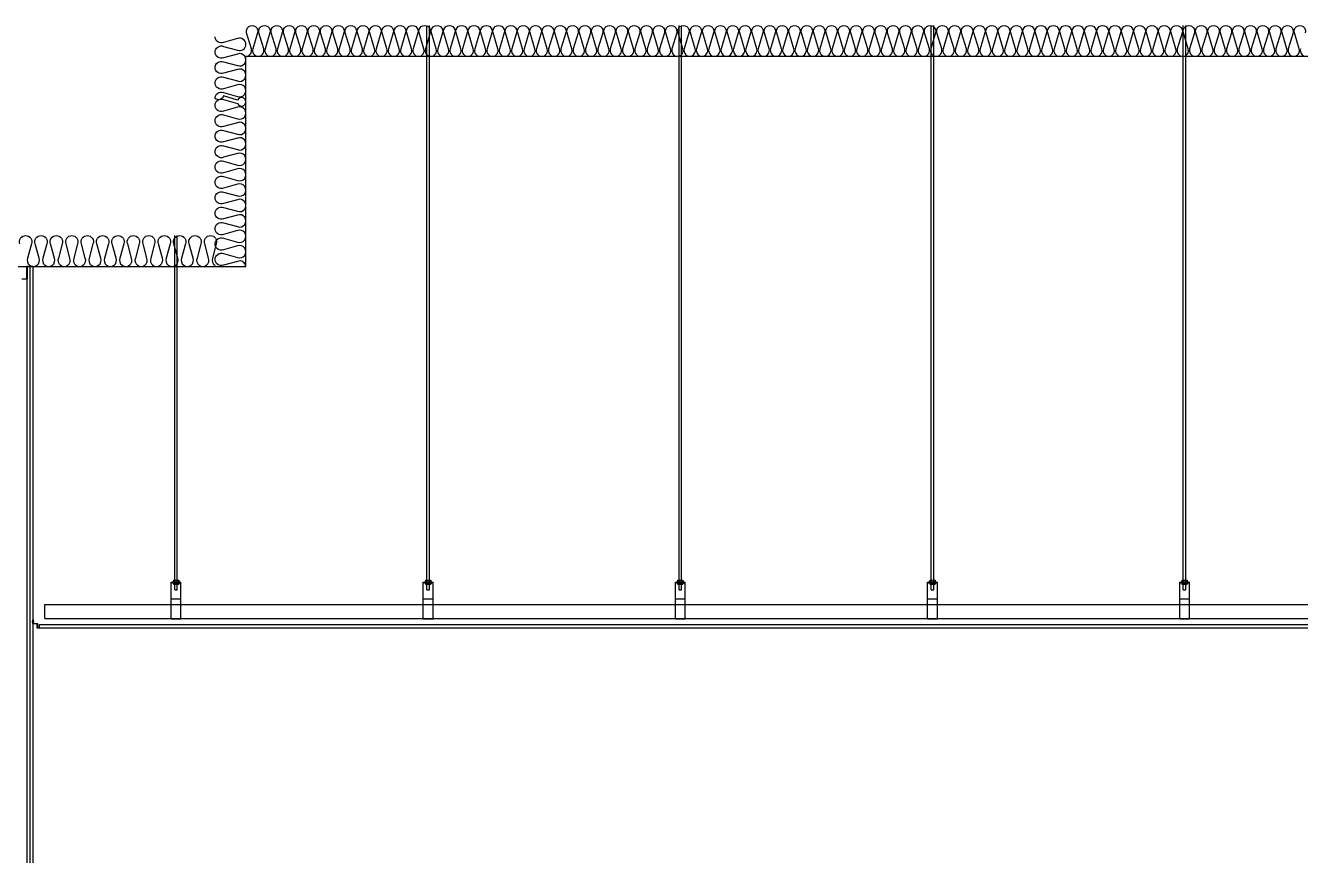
# Model space of a CAD drawing. Header units: millimetres. Extents: x 19868 to 801382, y -4805 to 85279.
# Drawn here: x 81311 to 85862, y 45066 to 48029 of the extents above; entities that cross this region are included whole.
import ezdxf

# ---------------------------------------------------------------- set-up
doc = ezdxf.new("R2010")
doc.units = ezdxf.units.MM
doc.header["$LTSCALE"] = 250
for name, color, linetype in [('8입면선', 8, 'Continuous'), ('A-CEIL', 8, 'Continuous'), ('A-CEIL_EL', 8, 'Continuous'), ('A-WALL-D', 7, 'Continuous'), ('GAGAM-DT', 7, 'Continuous'), ('ISL', 251, 'Continuous'), ('MO-S', 3, 'Continuous'), ('입면', 7, 'Continuous')]:
    doc.layers.add(name, color=color, linetype=linetype)

# ---------------------------------------------------------------- blocks, each defined once
blk = doc.blocks.new('A$C7fa20b73')
at = {"layer": '8입면선', "color": 8}
for p, q in [((10, 0), (9.4, 5790)), ((190, 0), (189.4, 5040))]:
    blk.add_line(p, q, dxfattribs=at)
at = {"layer": 'A-WALL-D'}
for p, q in [((-0.6, 5790), (0, 0)), ((19.4, 5790), (-0.6, 5790)), ((20, 0), (19.4, 5790)), ((180, 0), (179.4, 5040)), ((199.4, 5040), (179.4, 5040)), ((199.4, 5040), (200, 0)), ((200, 0), (0, 0))]:
    blk.add_line(p, q, dxfattribs=at)
at = {"layer": 'GAGAM-DT', "color": 8}
for p, q in [((97.1, 5034.2), (97.1, 5065.6)), ((102.1, 5060.1), (97.1, 5065.6)), ((102.1, 5034.2), (102.1, 5060.1)), ((104.6, 5034.2), (94.6, 5034.2)), ((94.6, 5034.2), (94.6, 5030.7)), ((103.1, 5029.2), (96.1, 5029.2)), ((97.1, 5034.2), (97.1, 5029.2)), ((102.1, 5034.2), (102.1, 5029.2)), ((104.6, 5034.2), (104.6, 5030.7)), ((95.2, 5.8), (95.2, 9.3)), ((105.1, 5.8), (95.2, 5.8)), ((103.6, 10.8), (96.7, 10.8)), ((97.6, 5.8), (97.6, 10.8)), ((97.6, 5.8), (97.6, -25.6)), ((102.6, 5.8), (102.6, 10.8)), ((102.6, 5.8), (102.6, -20.1)), ((105.1, 5.8), (105.1, 9.3)), ((97.6, -25.6), (102.6, -20.1))]:
    blk.add_line(p, q, dxfattribs=at)
for centre, start, end in [((96.1, 5030.7), 180, 270), ((103.1, 5030.7), 270, 0), ((96.7, 9.3), 90, 180), ((103.6, 9.3), 0, 90)]:
    blk.add_arc(centre, 1.51, start, end, dxfattribs=at)
at = {"layer": '입면', "color": 6}
for p, q in [((19.4, 4995), (19.4, 5040)), ((19.4, 5040), (84.8, 5040)), ((84.2, 5038.8), (20.6, 5038.8)), ((20.6, 5038.8), (20.6, 4996.2)), ((89.2, 5033), (84.2, 5038.8)), ((84.8, 5040), (89.8, 5034.2)), ((109.7, 5033), (89.2, 5033)), ((89.8, 5034.2), (109.1, 5034.2)), ((109.1, 5034.2), (114.1, 5040)), ((114.7, 5038.8), (109.7, 5033)), ((114.1, 5040), (179.4, 5040)), ((178.2, 5038.8), (114.7, 5038.8)), ((178.2, 4996.2), (178.2, 5038.8)), ((179.4, 5040), (179.4, 4995)), ((37.3, 4995), (19.4, 4995)), ((20.6, 4996.2), (37.3, 4996.2)), ((37.3, 4996.2), (37.3, 4995)), ((161.6, 4995), (161.6, 4996.2)), ((161.6, 4996.2), (178.2, 4996.2)), ((179.4, 4995), (161.6, 4995)), ((37.8, 45), (20, 45)), ((20, 45), (20, 0)), ((20, 0), (85.3, 0)), ((21.2, 1.2), (21.2, 43.8)), ((21.2, 43.8), (37.8, 43.8)), ((84.8, 1.2), (21.2, 1.2)), ((37.8, 43.8), (37.8, 45)), ((89.8, 7), (84.8, 1.2)), ((85.3, 0), (90.3, 5.8)), ((110.2, 7), (89.8, 7)), ((90.3, 5.8), (109.7, 5.8)), ((109.7, 5.8), (114.7, 0)), ((115.2, 1.2), (110.2, 7)), ((114.7, 0), (180, 0)), ((178.8, 1.2), (115.2, 1.2)), ((180, 45), (162.2, 45)), ((162.2, 45), (162.2, 43.8)), ((162.2, 43.8), (178.8, 43.8)), ((178.8, 43.8), (178.8, 1.2)), ((180, 0), (180, 45))]:
    blk.add_line(p, q, dxfattribs=at)

msp = doc.modelspace()

# ---------------------------------------------------------------- linework, layer by layer
at = {"layer": 'A-CEIL'}
for p, q in [((81360.9, 45890.9, 0), (90116.3, 45890.9, 0)), ((81360.9, 45878.9, 0), (90116.3, 45878.9, 0))]:
    msp.add_line(p, q, dxfattribs=at)
at = {"layer": 'A-CEIL_EL'}
for p, q in [((82744.2, 46014.7), (82744.2, 48028.9, 0)), ((82753.2, 46014.7), (82753.2, 48028.9, 0)), ((83644.2, 46014.7), (83644.2, 48028.9, 0)), ((83653.2, 46014.7), (83653.2, 48028.9, 0)), ((84544.2, 46014.7), (84544.2, 48028.9, 0)), ((84553.2, 46014.7), (84553.2, 48028.9, 0)), ((85444.2, 46014.7), (85444.2, 48028.9, 0)), ((85453.2, 46014.7), (85453.2, 48028.9, 0)), ((81844.2, 46014.7), (81844.2, 47278.9, 0)), ((81853.2, 46014.7), (81853.2, 47278.9, 0)), ((81831.2, 45910.7), (81831.2, 46041.9)), ((81831.2, 46041.9), (81866.2, 46041.9)), ((81831.2, 46040.7), (81866.2, 46040.7)), ((81835.2, 46043.4), (81862.2, 46043.4)), ((81835.2, 46043.4), (81835.2, 46041.9)), ((81835.2, 46040.7), (81835.2, 46039.2)), ((81835.2, 46039.2), (81862.2, 46039.2)), ((81839.2, 46048.4), (81858.2, 46048.4)), ((81839.2, 46048.4), (81839.2, 46043.4)), ((81839.2, 46039.2), (81839.2, 46034.2)), ((81839.2, 46034.2), (81858.2, 46034.2)), ((81844.2, 46014.7), (81844.2, 46034.2)), ((81853.2, 46014.7), (81853.2, 46034.2)), ((81858.2, 46048.4), (81858.2, 46043.4)), ((81858.2, 46039.2), (81858.2, 46034.2)), ((81862.2, 46043.4), (81862.2, 46041.9)), ((81862.2, 46040.7), (81862.2, 46039.2)), ((81866.2, 45910.7), (81866.2, 46041.9)), ((82731.2, 45910.7), (82731.2, 46041.9)), ((82731.2, 46041.9), (82766.2, 46041.9)), ((82731.2, 46040.7), (82766.2, 46040.7)), ((82735.2, 46043.4), (82762.2, 46043.4)), ((82735.2, 46043.4), (82735.2, 46041.9)), ((82735.2, 46040.7), (82735.2, 46039.2)), ((82735.2, 46039.2), (82762.2, 46039.2)), ((82739.2, 46048.4), (82758.2, 46048.4)), ((82739.2, 46048.4), (82739.2, 46043.4)), ((82739.2, 46039.2), (82739.2, 46034.2)), ((82739.2, 46034.2), (82758.2, 46034.2)), ((82744.2, 46014.7), (82744.2, 46034.2)), ((82753.2, 46014.7), (82753.2, 46034.2)), ((82758.2, 46048.4), (82758.2, 46043.4)), ((82758.2, 46039.2), (82758.2, 46034.2)), ((82762.2, 46043.4), (82762.2, 46041.9)), ((82762.2, 46040.7), (82762.2, 46039.2)), ((82766.2, 45910.7), (82766.2, 46041.9)), ((83631.2, 45910.7), (83631.2, 46041.9)), ((83631.2, 46041.9), (83666.2, 46041.9)), ((83631.2, 46040.7), (83666.2, 46040.7)), ((83635.2, 46043.4), (83662.2, 46043.4)), ((83635.2, 46043.4), (83635.2, 46041.9)), ((83635.2, 46040.7), (83635.2, 46039.2)), ((83635.2, 46039.2), (83662.2, 46039.2)), ((83639.2, 46048.4), (83658.2, 46048.4)), ((83639.2, 46048.4), (83639.2, 46043.4)), ((83639.2, 46039.2), (83639.2, 46034.2)), ((83639.2, 46034.2), (83658.2, 46034.2)), ((83644.2, 46014.7), (83644.2, 46034.2)), ((83653.2, 46014.7), (83653.2, 46034.2)), ((83658.2, 46048.4), (83658.2, 46043.4)), ((83658.2, 46039.2), (83658.2, 46034.2)), ((83662.2, 46043.4), (83662.2, 46041.9)), ((83662.2, 46040.7), (83662.2, 46039.2)), ((83666.2, 45910.7), (83666.2, 46041.9)), ((84531.2, 45910.7), (84531.2, 46041.9)), ((84531.2, 46041.9), (84566.2, 46041.9)), ((84531.2, 46040.7), (84566.2, 46040.7)), ((84535.2, 46043.4), (84562.2, 46043.4)), ((84535.2, 46043.4), (84535.2, 46041.9)), ((84535.2, 46040.7), (84535.2, 46039.2)), ((84535.2, 46039.2), (84562.2, 46039.2)), ((84539.2, 46048.4), (84558.2, 46048.4)), ((84539.2, 46048.4), (84539.2, 46043.4)), ((84539.2, 46039.2), (84539.2, 46034.2)), ((84539.2, 46034.2), (84558.2, 46034.2)), ((84544.2, 46014.7), (84544.2, 46034.2)), ((84553.2, 46014.7), (84553.2, 46034.2)), ((84558.2, 46048.4), (84558.2, 46043.4)), ((84558.2, 46039.2), (84558.2, 46034.2)), ((84562.2, 46043.4), (84562.2, 46041.9)), ((84562.2, 46040.7), (84562.2, 46039.2)), ((84566.2, 45910.7), (84566.2, 46041.9)), ((85431.2, 45910.7), (85431.2, 46041.9)), ((85431.2, 46041.9), (85466.2, 46041.9)), ((85431.2, 46040.7), (85466.2, 46040.7)), ((85435.2, 46043.4), (85462.2, 46043.4)), ((85435.2, 46043.4), (85435.2, 46041.9)), ((85435.2, 46040.7), (85435.2, 46039.2)), ((85435.2, 46039.2), (85462.2, 46039.2)), ((85439.2, 46048.4), (85458.2, 46048.4)), ((85439.2, 46048.4), (85439.2, 46043.4)), ((85439.2, 46039.2), (85439.2, 46034.2)), ((85439.2, 46034.2), (85458.2, 46034.2)), ((85444.2, 46014.7), (85444.2, 46034.2)), ((85453.2, 46014.7), (85453.2, 46034.2)), ((85458.2, 46048.4), (85458.2, 46043.4)), ((85458.2, 46039.2), (85458.2, 46034.2)), ((85462.2, 46043.4), (85462.2, 46041.9)), ((85462.2, 46040.7), (85462.2, 46039.2)), ((85466.2, 45910.7), (85466.2, 46041.9)), ((81831.2, 45982.4), (81866.2, 45982.4)), ((82731.2, 45982.4), (82766.2, 45982.4)), ((83631.2, 45982.4), (83666.2, 45982.4)), ((84531.2, 45982.4), (84566.2, 45982.4)), ((85431.2, 45982.4), (85466.2, 45982.4)), ((81380.8, 45961.9), (90096.4, 45961.9)), ((81380.8, 45911.9), (81380.8, 45961.9)), ((81831.2, 45961.9), (81866.2, 45961.9)), ((82731.2, 45961.9), (82766.2, 45961.9)), ((83631.2, 45961.9), (83666.2, 45961.9)), ((84531.2, 45961.9), (84566.2, 45961.9)), ((85431.2, 45961.9), (85466.2, 45961.9)), ((81380.8, 45911.9), (90096.4, 45911.9)), ((81831.2, 45911.9), (81866.2, 45911.9)), ((81831.2, 45910.7), (81866.2, 45910.7)), ((82731.2, 45911.9), (82766.2, 45911.9)), ((82731.2, 45910.7), (82766.2, 45910.7)), ((83631.2, 45911.9), (83666.2, 45911.9)), ((83631.2, 45910.7), (83666.2, 45910.7)), ((84531.2, 45911.9), (84566.2, 45911.9)), ((84531.2, 45910.7), (84566.2, 45910.7)), ((85431.2, 45911.9), (85466.2, 45911.9)), ((85431.2, 45910.7), (85466.2, 45910.7))]:
    msp.add_line(p, q, dxfattribs=at)
for centre in [(81848.7, 46026.3), (82748.7, 46026.3), (83648.7, 46026.3), (84548.7, 46026.3), (85448.7, 46026.3)]:
    msp.add_arc(centre, 12.4, 248.715, 291.285, dxfattribs=at)
at = {"layer": 'ISL'}
msp.add_line((81360.9, 45878.9), (81360.9, 45890.9, 0), dxfattribs=at)
for points in [[(82098.2, 47918.9, 0.509267), (82117.7, 47945.6), (82100.8, 48002.3, -1.372593), (82139.7, 48002.3), (82122.8, 47945.6, 0.509267), (82142.2, 47918.9, 0.509267), (82161.7, 47945.6), (82144.8, 48002.3, -1.372593), (82183.7, 48002.3), (82166.8, 47945.6, 0.509267), (82186.2, 47918.9, 0.509267), (82205.7, 47945.6), (82188.8, 48002.3, -1.372593), (82227.7, 48002.3), (82210.8, 47945.6, 0.509267), (82230.2, 47918.9, 0.509267), (82249.7, 47945.6), (82232.8, 48002.3, -1.372593), (82271.7, 48002.3), (82254.8, 47945.6, 0.509267), (82274.2, 47918.9, 0.509267), (82293.7, 47945.6), (82276.8, 48002.3, -1.372593), (82315.7, 48002.3), (82298.8, 47945.6, 0.509267), (82318.2, 47918.9, 0.509267), (82337.7, 47945.6), (82320.8, 48002.3, -1.372593), (82359.7, 48002.3), (82342.8, 47945.6, 0.509267), (82362.2, 47918.9, 0.509267), (82381.7, 47945.6), (82364.8, 48002.3, -1.372593), (82403.7, 48002.3), (82386.8, 47945.6, 0.509267), (82406.2, 47918.9, 0.509267), (82425.7, 47945.6), (82408.8, 48002.3, -1.372593), (82447.7, 48002.3), (82430.8, 47945.6, 0.509267), (82450.2, 47918.9, 0.509267), (82469.7, 47945.6), (82452.8, 48002.3, -1.372593), (82491.7, 48002.3), (82474.8, 47945.6, 0.509267), (82494.2, 47918.9, 0.509267), (82513.7, 47945.6), (82496.8, 48002.3, -1.372593), (82535.7, 48002.3), (82518.8, 47945.6, 0.509267), (82538.2, 47918.9, 0.509267), (82557.7, 47945.6), (82540.8, 48002.3, -1.372593), (82579.7, 48002.3), (82562.8, 47945.6, 0.509267), (82582.2, 47918.9, 0.509267), (82601.7, 47945.6), (82584.8, 48002.3, -1.372593), (82623.7, 48002.3), (82606.8, 47945.6, 0.509267), (82626.2, 47918.9, 0.509267), (82645.7, 47945.6), (82628.8, 48002.3, -1.372593), (82667.7, 48002.3), (82650.8, 47945.6, 0.509267), (82670.2, 47918.9, 0.509267), (82689.7, 47945.6), (82672.8, 48002.3, -1.372593), (82711.7, 48002.3), (82694.8, 47945.6, 0.509267), (82714.2, 47918.9, 0.509267), (82733.7, 47945.6), (82716.8, 48002.3, -1.372593), (82755.7, 48002.3), (82738.8, 47945.6, 0.509267), (82758.2, 47918.9, 0.509267), (82777.7, 47945.6), (82760.8, 48002.3, -1.372593), (82799.7, 48002.3), (82782.8, 47945.6, 0.509267), (82802.2, 47918.9, 0.509267), (82821.7, 47945.6), (82804.8, 48002.3, -1.372593), (82843.7, 48002.3), (82826.8, 47945.6, 0.509267), (82846.2, 47918.9, 0.509267), (82865.7, 47945.6), (82848.8, 48002.3, -1.372593), (82887.7, 48002.3), (82870.8, 47945.6, 0.509267), (82890.2, 47918.9, 0.509267), (82909.7, 47945.6), (82892.8, 48002.3, -1.372593), (82931.7, 48002.3), (82914.8, 47945.6, 0.509267), (82934.2, 47918.9, 0.509267), (82953.7, 47945.6), (82936.8, 48002.3, -1.372593), (82975.7, 48002.3), (82958.8, 47945.6, 0.509267), (82978.2, 47918.9, 0.509267), (82997.7, 47945.6), (82980.8, 48002.3, -1.372593), (83019.7, 48002.3), (83002.8, 47945.6, 0.509267), (83022.2, 47918.9, 0.509267), (83041.7, 47945.6), (83024.8, 48002.3, -1.372593), (83063.7, 48002.3), (83046.8, 47945.6, 0.509267), (83066.2, 47918.9, 0.509267), (83085.7, 47945.6), (83068.8, 48002.3, -1.372593), (83107.7, 48002.3), (83090.8, 47945.6, 0.509267), (83110.2, 47918.9, 0.509267), (83129.7, 47945.6), (83112.8, 48002.3, -1.372593), (83151.7, 48002.3), (83134.8, 47945.6, 0.509267), (83154.2, 47918.9, 0.509267), (83173.7, 47945.6), (83156.8, 48002.3, -1.372593), (83195.7, 48002.3), (83178.8, 47945.6, 0.509267), (83198.2, 47918.9, 0.509267), (83217.7, 47945.6), (83200.8, 48002.3, -1.372593), (83239.7, 48002.3), (83222.8, 47945.6, 0.509267), (83242.2, 47918.9, 0.509267), (83261.7, 47945.6), (83244.8, 48002.3, -1.372593), (83283.7, 48002.3), (83266.8, 47945.6, 0.509267), (83286.2, 47918.9, 0.509267), (83305.7, 47945.6), (83288.8, 48002.3, -1.372593), (83327.7, 48002.3), (83310.8, 47945.6, 0.509267), (83330.2, 47918.9, 0.509267), (83349.7, 47945.6), (83332.8, 48002.3, -1.372593), (83371.7, 48002.3), (83354.8, 47945.6, 0.509267), (83374.2, 47918.9, 0.509267), (83393.7, 47945.6), (83376.8, 48002.3, -1.372593), (83415.7, 48002.3), (83398.8, 47945.6, 0.509267), (83418.2, 47918.9, 0.509267), (83437.7, 47945.6), (83420.8, 48002.3, -1.372593), (83459.7, 48002.3), (83442.8, 47945.6, 0.509267), (83462.2, 47918.9, 0.509267), (83481.7, 47945.6), (83464.8, 48002.3, -1.372593), (83503.7, 48002.3), (83486.8, 47945.6, 0.509267), (83506.2, 47918.9, 0.509267), (83525.7, 47945.6), (83508.8, 48002.3, -1.372593), (83547.7, 48002.3), (83530.8, 47945.6, 0.509267), (83550.2, 47918.9, 0.509267), (83569.7, 47945.6), (83552.8, 48002.3, -1.372593), (83591.7, 48002.3), (83574.8, 47945.6, 0.509267), (83594.2, 47918.9, 0.509267), (83613.7, 47945.6), (83596.8, 48002.3, -1.372593), (83635.7, 48002.3), (83618.8, 47945.6, 0.509267), (83638.2, 47918.9, 0.509267), (83657.7, 47945.6), (83640.8, 48002.3, -1.372593), (83679.7, 48002.3), (83662.8, 47945.6, 0.509267), (83682.2, 47918.9, 0.509267), (83701.7, 47945.6), (83684.8, 48002.3, -1.372593), (83723.7, 48002.3), (83706.8, 47945.6, 0.509267), (83726.2, 47918.9, 0.509267), (83745.7, 47945.6), (83728.8, 48002.3, -1.372593), (83767.7, 48002.3), (83750.8, 47945.6, 0.509267), (83770.2, 47918.9, 0.509267), (83789.7, 47945.6), (83772.8, 48002.3, -1.372593), (83811.7, 48002.3), (83794.8, 47945.6, 0.509267), (83814.2, 47918.9, 0.509267), (83833.7, 47945.6), (83816.8, 48002.3, -1.372593), (83855.7, 48002.3), (83838.8, 47945.6, 0.509267), (83858.2, 47918.9, 0.509267), (83877.7, 47945.6), (83860.8, 48002.3, -1.372593), (83899.7, 48002.3), (83882.8, 47945.6, 0.509267), (83902.2, 47918.9, 0.509267), (83921.7, 47945.6), (83904.8, 48002.3, -1.372593), (83943.7, 48002.3), (83926.8, 47945.6, 0.509267), (83946.2, 47918.9, 0.509267), (83965.7, 47945.6), (83948.8, 48002.3, -1.372593), (83987.7, 48002.3), (83970.8, 47945.6, 0.509267), (83990.2, 47918.9, 0.509267), (84009.7, 47945.6), (83992.8, 48002.3, -1.372593), (84031.7, 48002.3), (84014.8, 47945.6, 0.509267), (84034.2, 47918.9, 0.509267), (84053.7, 47945.6), (84036.8, 48002.3, -1.372593), (84075.7, 48002.3), (84058.8, 47945.6, 0.509267), (84078.2, 47918.9, 0.509267), (84097.7, 47945.6), (84080.8, 48002.3, -1.372593), (84119.7, 48002.3), (84102.8, 47945.6, 0.509267), (84122.2, 47918.9, 0.509267), (84141.7, 47945.6), (84124.8, 48002.3, -1.372593), (84163.7, 48002.3), (84146.8, 47945.6, 0.509267), (84166.2, 47918.9, 0.509267), (84185.7, 47945.6), (84168.8, 48002.3, -1.372593), (84207.7, 48002.3), (84190.8, 47945.6, 0.509267), (84210.2, 47918.9, 0.509267), (84229.7, 47945.6), (84212.8, 48002.3, -1.372593), (84251.7, 48002.3), (84234.8, 47945.6, 0.509267), (84254.2, 47918.9, 0.509267), (84273.7, 47945.6), (84256.8, 48002.3, -1.372593), (84295.7, 48002.3), (84278.8, 47945.6, 0.509267), (84298.2, 47918.9, 0.509267), (84317.7, 47945.6), (84300.8, 48002.3, -1.372593), (84339.7, 48002.3), (84322.8, 47945.6, 0.509267), (84342.2, 47918.9, 0.509267), (84361.7, 47945.6), (84344.8, 48002.3, -1.372593), (84383.7, 48002.3), (84366.8, 47945.6, 0.509267), (84386.2, 47918.9, 0.509267), (84405.7, 47945.6), (84388.8, 48002.3, -1.372593), (84427.7, 48002.3), (84410.8, 47945.6, 0.509267), (84430.2, 47918.9, 0.509267), (84449.7, 47945.6), (84432.8, 48002.3, -1.372593), (84471.7, 48002.3), (84454.8, 47945.6, 0.509267), (84474.2, 47918.9, 0.509267), (84493.7, 47945.6), (84476.8, 48002.3, -1.372593), (84515.7, 48002.3), (84498.8, 47945.6, 0.509267), (84518.2, 47918.9, 0.509267), (84537.7, 47945.6), (84520.8, 48002.3, -1.372593), (84559.7, 48002.3), (84542.8, 47945.6, 0.509267), (84562.2, 47918.9, 0.509267), (84581.7, 47945.6), (84564.8, 48002.3, -1.372593), (84603.7, 48002.3), (84586.8, 47945.6, 0.509267), (84606.2, 47918.9, 0.509267), (84625.7, 47945.6), (84608.8, 48002.3, -1.372593), (84647.7, 48002.3), (84630.8, 47945.6, 0.509267), (84650.2, 47918.9, 0.509267), (84669.7, 47945.6), (84652.8, 48002.3, -1.372593), (84691.7, 48002.3), (84674.8, 47945.6, 0.509267), (84694.2, 47918.9, 0.509267), (84713.7, 47945.6), (84696.8, 48002.3, -1.372593), (84735.7, 48002.3), (84718.8, 47945.6, 0.509267), (84738.2, 47918.9, 0.509267), (84757.7, 47945.6), (84740.8, 48002.3, -1.372593), (84779.7, 48002.3), (84762.8, 47945.6, 0.509267), (84782.2, 47918.9, 0.509267), (84801.7, 47945.6), (84784.8, 48002.3, -1.372593), (84823.7, 48002.3), (84806.8, 47945.6, 0.509267), (84826.2, 47918.9, 0.509267), (84845.7, 47945.6), (84828.8, 48002.3, -1.372593), (84867.7, 48002.3), (84850.8, 47945.6, 0.509267), (84870.2, 47918.9, 0.509267), (84889.7, 47945.6), (84872.8, 48002.3, -1.372593), (84911.7, 48002.3), (84894.8, 47945.6, 0.509267), (84914.2, 47918.9, 0.509267), (84933.7, 47945.6), (84916.8, 48002.3, -1.372593), (84955.7, 48002.3), (84938.8, 47945.6, 0.509267), (84958.2, 47918.9, 0.509267), (84977.7, 47945.6), (84960.8, 48002.3, -1.372593), (84999.7, 48002.3), (84982.8, 47945.6, 0.509267), (85002.2, 47918.9, 0.509267), (85021.7, 47945.6), (85004.8, 48002.3, -1.372593), (85043.7, 48002.3), (85026.8, 47945.6, 0.509267), (85046.2, 47918.9, 0.509267), (85065.7, 47945.6), (85048.8, 48002.3, -1.372593), (85087.7, 48002.3), (85070.8, 47945.6, 0.509267), (85090.2, 47918.9, 0.509267), (85109.7, 47945.6), (85092.8, 48002.3, -1.372593), (85131.7, 48002.3), (85114.8, 47945.6, 0.509267), (85134.2, 47918.9, 0.509267), (85153.7, 47945.6), (85136.8, 48002.3, -1.372593), (85175.7, 48002.3), (85158.8, 47945.6, 0.509267), (85178.2, 47918.9, 0.509267), (85197.7, 47945.6), (85180.8, 48002.3, -1.372593), (85219.7, 48002.3), (85202.8, 47945.6, 0.509267), (85222.2, 47918.9, 0.509267), (85241.7, 47945.6), (85224.8, 48002.3, -1.372593), (85263.7, 48002.3), (85246.8, 47945.6, 0.509267), (85266.2, 47918.9, 0.509267), (85285.7, 47945.6), (85268.8, 48002.3, -1.372593), (85307.7, 48002.3), (85290.8, 47945.6, 0.509267), (85310.2, 47918.9, 0.509267), (85329.7, 47945.6), (85312.8, 48002.3, -1.372593), (85351.7, 48002.3), (85334.8, 47945.6, 0.509267), (85354.2, 47918.9, 0.509267), (85373.7, 47945.6), (85356.8, 48002.3, -1.372593), (85395.7, 48002.3), (85378.8, 47945.6, 0.509267), (85398.2, 47918.9, 0.509267), (85417.7, 47945.6), (85400.8, 48002.3, -1.372593), (85439.7, 48002.3), (85422.8, 47945.6, 0.509267), (85442.2, 47918.9, 0.509267), (85461.7, 47945.6), (85444.8, 48002.3, -1.372593), (85483.7, 48002.3), (85466.8, 47945.6, 0.509267), (85486.2, 47918.9, 0.509267), (85505.7, 47945.6), (85488.8, 48002.3, -1.372593), (85527.7, 48002.3), (85510.8, 47945.6, 0.509267), (85530.2, 47918.9, 0.509267), (85549.7, 47945.6), (85532.8, 48002.3, -1.372593), (85571.7, 48002.3), (85554.8, 47945.6, 0.509267), (85574.2, 47918.9, 0.509267), (85593.7, 47945.6), (85576.8, 48002.3, -1.372593), (85615.7, 48002.3), (85598.8, 47945.6, 0.509267), (85618.2, 47918.9, 0.509267), (85637.7, 47945.6), (85620.8, 48002.3, -1.372593), (85659.7, 48002.3), (85642.8, 47945.6, 0.509267), (85662.2, 47918.9, 0.509267), (85681.7, 47945.6), (85664.8, 48002.3, -1.372593), (85703.7, 48002.3), (85686.8, 47945.6, 0.509267), (85706.2, 47918.9, 0.509267), (85725.7, 47945.6), (85708.8, 48002.3, -1.372593), (85747.7, 48002.3), (85730.8, 47945.6, 0.509267), (85750.2, 47918.9, 0.509267), (85769.7, 47945.6), (85752.8, 48002.3, -1.372593), (85791.7, 48002.3), (85774.8, 47945.6, 0.509267), (85794.2, 47918.9, 0.509267), (85813.7, 47945.6), (85796.8, 48002.3, -1.372593), (85835.7, 48002.3), (85818.8, 47945.6, 0.509267), (85838.2, 47918.9, 0.509267), (85857.7, 47945.6), (85840.8, 48002.3, -1.372593), (85879.7, 48002.3)], [(82098.1, 47168.9, 0.489145), (82068.4, 47187), (82018, 47173.4, -0.524856), (81988.2, 47193.9, -0.524856), (82018, 47214.5), (82068.4, 47200.9, 1.449198), (82068.4, 47242), (82018, 47228.4, -0.524856), (81988.2, 47248.9, -0.524856), (82018, 47269.5), (82068.4, 47255.9, 1.449198), (82068.4, 47297), (82018, 47283.4, -0.524856), (81988.2, 47303.9, -0.524856), (82018, 47324.5), (82068.4, 47310.9, 1.449198), (82068.4, 47352), (82018, 47338.4, -0.524856), (81988.2, 47358.9, -0.524856), (82018, 47379.5), (82068.4, 47365.9, 1.449198), (82068.4, 47407), (82018, 47393.4, -0.524856), (81988.2, 47413.9, -0.524856), (82018, 47434.5), (82068.4, 47420.9, 1.449198), (82068.4, 47462), (82018, 47448.4, -0.524856), (81988.2, 47468.9, -0.524856), (82018, 47489.5), (82068.4, 47475.9, 1.449198), (82068.4, 47517), (82018, 47503.4, -0.524856), (81988.2, 47523.9, -0.524856), (82018, 47544.5), (82068.4, 47530.9, 1.449198), (82068.4, 47572), (82018, 47558.4, -0.524856), (81988.2, 47578.9, -0.524856), (82018, 47599.5), (82068.4, 47585.9, 1.449198), (82068.4, 47627), (82018, 47613.4, -0.524856), (81988.2, 47633.9, -0.524856), (82018, 47654.5), (82068.4, 47640.9, 1.449198), (82068.4, 47682), (82018, 47668.4, -0.524856), (81988.2, 47688.9, -0.524856), (82018, 47709.5), (82068.4, 47695.9, 1.449198), (82068.4, 47737), (82018, 47723.4, -0.524856), (81988.2, 47743.9, -0.524856), (82018, 47764.5), (82068.4, 47750.9, 5.351885), (82068.4, 47762), (82018, 47778.4, -0.607988), (81988.2, 47768.9, -0.524856), (82018, 47789.5), (82068.4, 47775.9, 1.449198), (82068.4, 47817), (82018, 47803.4, -0.524856), (81988.2, 47823.9, -0.524856), (82018, 47844.5), (82068.4, 47830.9, 1.449198), (82068.4, 47872), (82018, 47858.4, -0.524856), (81988.2, 47878.9, -0.524856), (82018, 47899.5), (82068.4, 47885.9, 1.449198), (82068.4, 47927), (82018, 47913.4, -0.524856), (81988.2, 47933.9, -0.524856), (82018, 47954.5), (82068.4, 47940.9, 0.524933), (82098.2, 47961.4, 0.524933), (82068.4, 47982), (82018, 47968.4, -0.524854), (81988.2, 47988.9, -0.524854)], [(85862.8, 47945.6, 0.509267), (85882.2, 47918.9, 0.509267)]]:
    msp.add_lwpolyline(points, format="xyb", dxfattribs=at)
for points in [[(81178.2, 47918.9), (81178.2, 47168.9), (82098.2, 47168.9), (82098.2, 47918.9)], [(82098.2, 47918.9), (90178.2, 47918.9), (90178.2, 47168.9), (91098.2, 47168.9), (91098.2, 47918.9)]]:
    msp.add_lwpolyline(points, dxfattribs=at)
at = {"layer": 'ISL', "elevation": 0}
msp.add_lwpolyline([(81291.1, 47249.1, -0.524856), (81311.7, 47278.9, -0.524856), (81332.3, 47249.1), (81318.6, 47198.7, 1.449198), (81359.8, 47198.7), (81346.1, 47249.1, -0.524856), (81366.7, 47278.9, -0.524856), (81387.3, 47249.1), (81373.6, 47198.7, 1.449198), (81414.8, 47198.7), (81401.1, 47249.1, -0.524856), (81421.7, 47278.9, -0.524856), (81442.3, 47249.1), (81428.6, 47198.7, 1.449198), (81469.8, 47198.7), (81456.1, 47249.1, -0.524856), (81476.7, 47278.9, -0.524856), (81497.3, 47249.1), (81483.6, 47198.7, 1.449198), (81524.8, 47198.7), (81511.1, 47249.1, -0.524856), (81531.7, 47278.9, -0.524856), (81552.3, 47249.1), (81538.6, 47198.7, 1.449198), (81579.8, 47198.7), (81566.1, 47249.1, -0.524856), (81586.7, 47278.9, -0.524856), (81607.3, 47249.1), (81593.6, 47198.7, 1.449198), (81634.8, 47198.7), (81621.1, 47249.1, -0.524856), (81641.7, 47278.9, -0.524856), (81662.3, 47249.1), (81648.6, 47198.7, 1.449198), (81689.8, 47198.7), (81676.1, 47249.1, -0.524856), (81696.7, 47278.9, -0.524856), (81717.3, 47249.1), (81703.6, 47198.7, 1.449198), (81744.8, 47198.7), (81731.1, 47249.1, -0.524856), (81751.7, 47278.9, -0.524856), (81772.3, 47249.1), (81758.6, 47198.7, 1.449198), (81799.8, 47198.7), (81786.1, 47249.1, -0.524856), (81806.7, 47278.9, -0.524856), (81827.3, 47249.1), (81813.6, 47198.7, 1.449198), (81854.8, 47198.7), (81841.1, 47249.1, -0.524856), (81861.7, 47278.9, -0.524856), (81882.3, 47249.1), (81868.6, 47198.7, 1.449198), (81909.8, 47198.7), (81896.1, 47249.1, -0.524856), (81916.7, 47278.9, -0.524856), (81937.3, 47249.1), (81923.6, 47198.7, 1.449198), (81964.8, 47198.7), (81951.1, 47249.1, -0.524856), (81971.7, 47278.9, -0.524856), (81992.3, 47249.1), (81978.6, 47198.7, 0.367876), (81988.2, 47171.9, 0.367876)], format="xyb", dxfattribs=at)
at = {"layer": 'MO-S'}
msp.add_line((81342.6, 45900.1), (81334.5, 45900.1), dxfattribs=at)
at = {"layer": 'MO-S', "elevation": 0}
msp.add_lwpolyline([(81337.8, 45907.7), (81339, 45907.7), (81339, 45893.9), (81354, 45893.9), (81354, 45878.9), (81367.8, 45878.9), (81367.8, 45877.7), (81352.8, 45877.7), (81352.8, 45892.7), (81337.8, 45892.7)], close=True, dxfattribs=at)

# ---------------------------------------------------------------- block references
at = {"layer": 'A-WALL-D'}
msp.add_blockref('A$C7fa20b73', (81138.2, 42128.9), dxfattribs=at)

doc.saveas('drawing.dxf')
